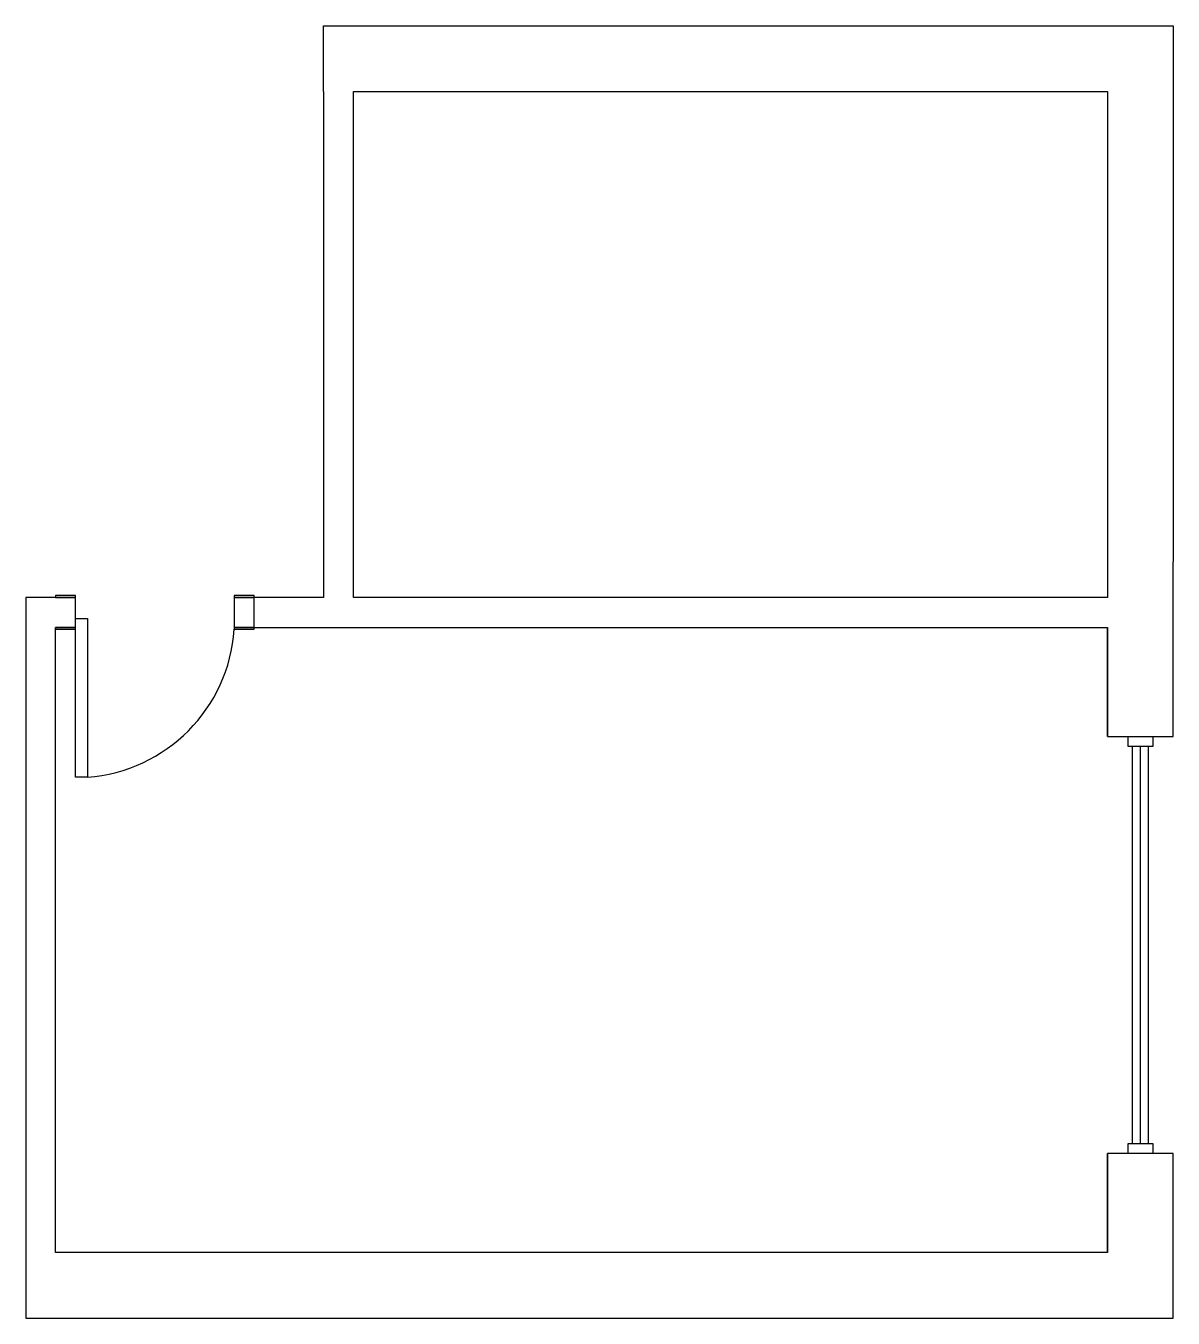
# Model space of a CAD drawing. Header units: millimetres. Extents: x -150 to 5630, y -330 to 6180.
import ezdxf

# ---------------------------------------------------------------- set-up
doc = ezdxf.new("R2010")
doc.units = ezdxf.units.MM

msp = doc.modelspace()

# ---------------------------------------------------------------- linework, layer by layer
for p, q in [((1350, 5850), (1350, 6180)), ((1350, 5850), (1350, 3300)), ((1000, 3150), (1000, 3300)), ((900, 3150), (1000, 3150)), ((5425, 550), (5425, 2550)), ((5465, 550), (5465, 2550)), ((5505, 550), (5505, 2550))]:
    msp.add_line(p, q)
for points in [[(1350, 6180), (5630, 6180), (5630, 3480)], [(5300, 3480), (5300, 3480), (5300, 3300), (1500, 3300)], [(5300, 2600), (5630, 2600), (5630, 3480)], [(5300, 0), (5300, 500), (5300, 0), (0, 0), (0, 3150), (100, 3150), (100, 3150), (100, 3300), (-150, 3300), (-150, 3150), (-150, 0), (-150, -330), (5630, -330), (5630, 500), (5300, 500)], [(1350, 3300), (900, 3300), (900, 3150), (5300, 3150), (5300, 2600), (5300, 3150)]]:
    msp.add_lwpolyline(points)
for points in [[(5300, 3300), (1500, 3300), (1500, 5850), (5300, 5850)], [(100, 3310), (0, 3310), (0, 3300), (100, 3300)], [(1000, 3310), (900, 3310), (900, 3300), (1000, 3300)], [(100, 3195), (160, 3195), (160, 2395), (100, 2395)], [(100, 3150), (0, 3150), (0, 3140), (100, 3140)], [(1000, 3150), (900, 3150), (900, 3140), (1000, 3140)], [(5402.6, 2600), (5527.4, 2600), (5527.4, 2550), (5402.6, 2550)], [(5402.6, 550), (5527.4, 550), (5527.4, 500), (5402.6, 500)]]:
    msp.add_lwpolyline(points, close=True)
msp.add_arc((100.3, 3194.3), 801.5, 274.26959, 356.11623)

doc.saveas('drawing.dxf')
